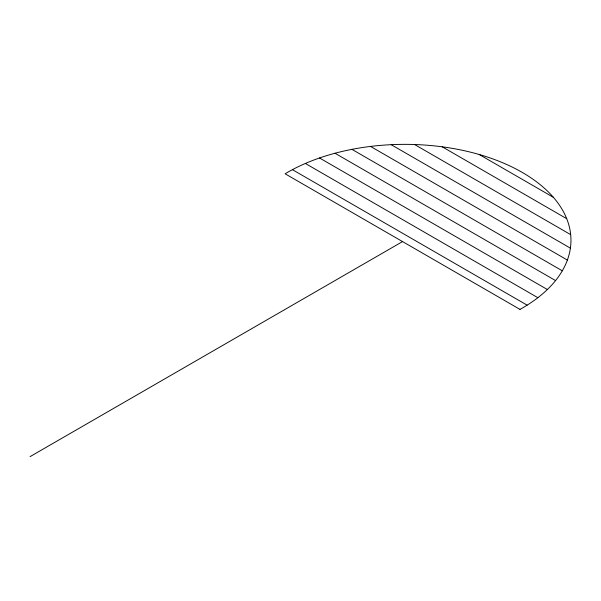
<?xml version="1.0" encoding="UTF-8"?>
<svg xmlns="http://www.w3.org/2000/svg" width="601" height="601" viewBox="0 0 601 601"><rect width="100%" height="100%" fill="white"/><g stroke="black" fill="none" stroke-linecap="round" stroke-linejoin="round"><path stroke-width="0.9" d="M30.05 456.64L402.542 241.587M479.207 154.502L553.386 197.323M442.223 146.809L566.698 218.681M414.577 144.518L570.672 234.638M391.183 144.676L570.394 248.145M370.532 146.419L567.374 260.068M351.931 149.349L562.303 270.811M334.997 153.24L555.564 280.584M319.522 157.973L547.368 289.517M305.353 163.457L537.865 297.698M292.417 169.655L527.13 305.165M519.978 309.387L285.107 173.787A166.116 95.905 0 0 1 522.307 172.442A166.116 95.905 0 0 1 519.978 309.387"/></g></svg>
